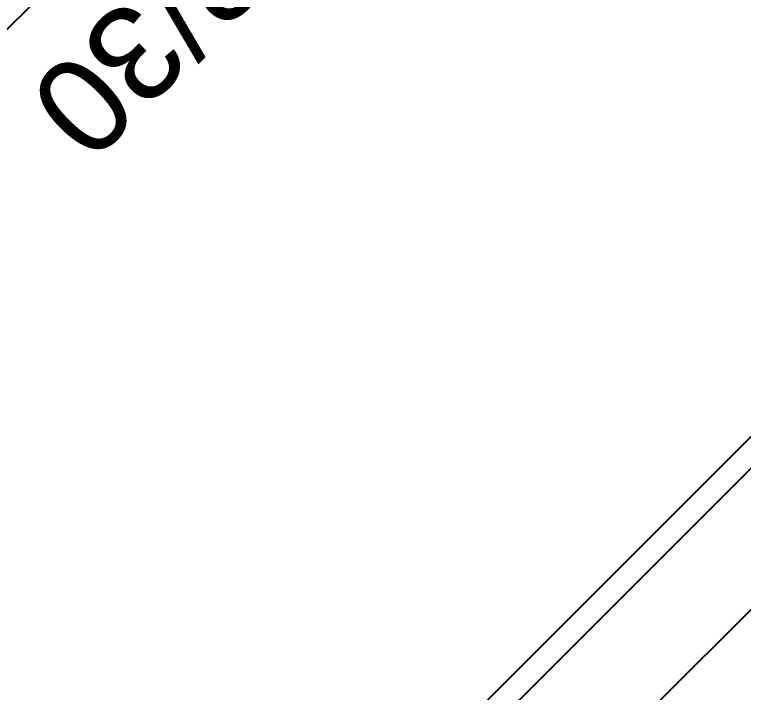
# Model space of a CAD drawing. Header units: inches. Extents: x 14 to 610, y 9 to 600.
# Drawn here: x 251.86 to 274.85, y 494.16 to 515.56 of the extents above; entities that cross this region are included whole.
import ezdxf
from ezdxf.enums import TextEntityAlignment as Align

# ---------------------------------------------------------------- set-up
doc = ezdxf.new("R2010")
doc.units = ezdxf.units.IN
doc.header["$MEASUREMENT"] = 0
doc.layers.add('A-FURN', color=7, linetype='Continuous')
doc.layers.add('WALLS', color=30, linetype='Continuous')
doc.styles.get("Standard").update_dxf_attribs({"font": 'arial.ttf'})

# ---------------------------------------------------------------- blocks, each defined once
blk = doc.blocks.new('P_5CLDS7230HW')
at = {"layer": 'A-FURN', "color": 5}
for p, q in [((71.654, 0), (0, 0)), ((70.669, -3.15), (0.984, -3.15)), ((0.984, -3.858), (70.669, -3.858)), ((0, -29.546), (71.654, -29.546))]:
    blk.add_line(p, q, dxfattribs=at)
blk.add_text('72/30', height=3, dxfattribs=at).set_placement((35.827, -26.15), align=Align.MIDDLE_CENTER)
blk.add_attdef('CAPTG', text='', height=2.5, dxfattribs=at).set_placement((-7342.095, 217.775, -0.512), align=Align.CENTER)
at = {"layer": 'A-FURN', "color": 5, "flags": 1}
for tag in ['CAPPN', 'CAPPD', 'CAPMG', 'CAPMC', 'CAPGC', 'CAPALIAS1', 'CAPALIAS2', 'CAPALIAS3', 'CAPBLDG', 'CAPFLOOR', 'CAPDEPT', 'CAPPERSON', 'CAPPL', 'CAPQT', 'CAPDH']:
    blk.add_attdef(tag, (0, 0), '', height=0.001, dxfattribs=at)

msp = doc.modelspace()

# ---------------------------------------------------------------- linework, layer by layer
at = {"layer": 'WALLS', "transparency": 33554559}
for points in [[(172.74756, 549.37423), (165.68766, 549.37423), (283.51926, 437.35299)], [(165.68766, 549.37423), (283.51926, 437.35299), (276.52184, 437.35299)]]:
    msp.add_solid(points, dxfattribs=at)

# ---------------------------------------------------------------- block references
at = {"layer": 'A-FURN', "rotation": 224.9999999999999}
msp.add_blockref('P_5CLDS7230HW', (300.72275, 522.40766), dxfattribs=at)

doc.saveas('drawing.dxf')
